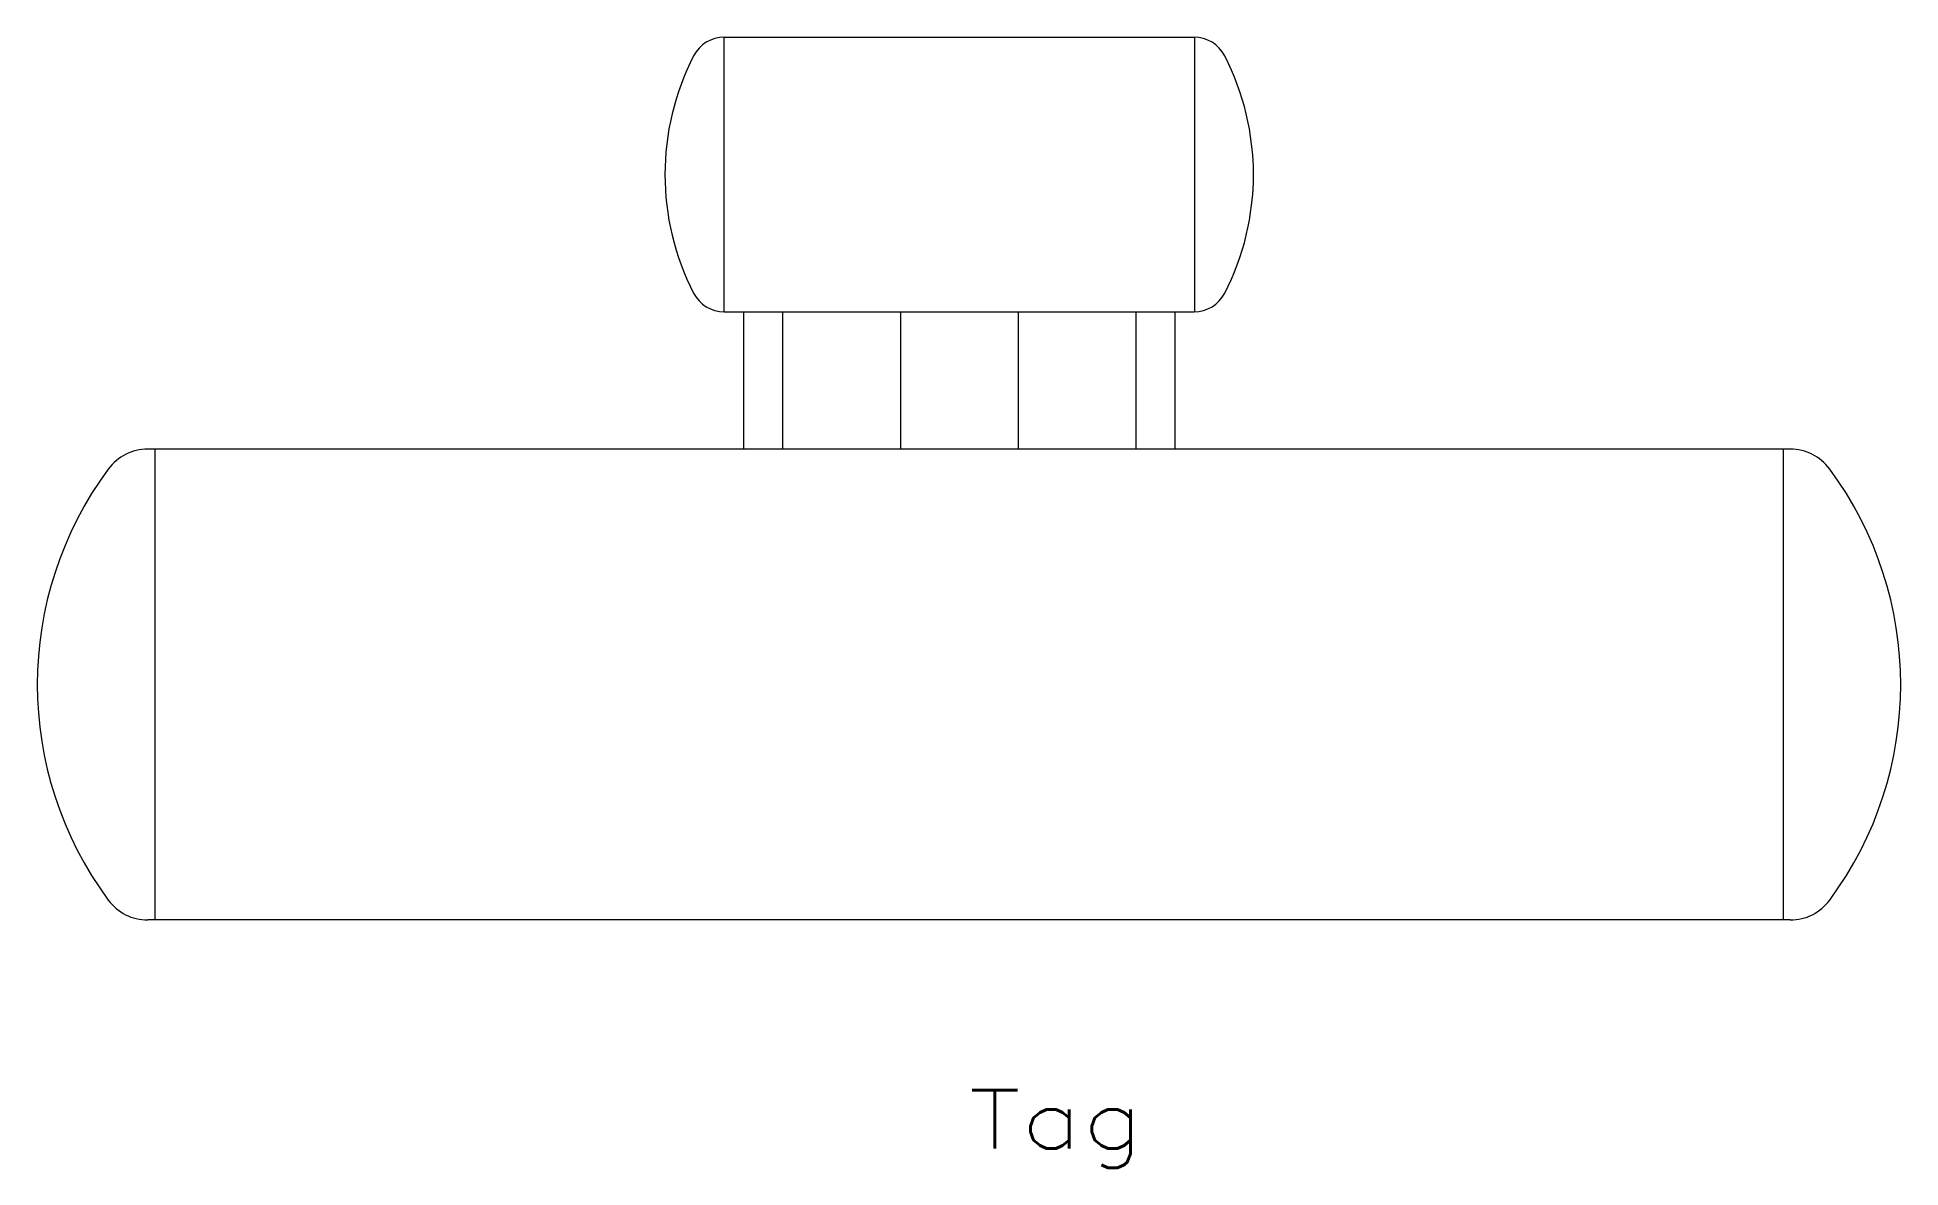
# Model space of a CAD drawing. Header units: inches. Extents: x -20.4 to 20.3, y -15.1 to 9.6.
import ezdxf
from ezdxf.enums import TextEntityAlignment as Align

# ---------------------------------------------------------------- set-up
doc = ezdxf.new("R2010")
doc.units = ezdxf.units.IN
doc.header["$LTSCALE"] = 10
doc.header["$MEASUREMENT"] = 0
doc.layers.get('0').update_dxf_attribs({"lineweight": 0})
doc.styles.add('STANDARD1', font='TXT.SHX')

msp = doc.modelspace()

# ---------------------------------------------------------------- linework, layer by layer
at = {"color": 0, "linetype": 'ByBlock'}
for p, q in [((-5.399, 9.598), (-5.399, 3.591)), ((-5.391, 9.598), (4.891, 9.598)), ((4.899, 9.598), (4.899, 3.591)), ((-5.391, 3.591), (4.891, 3.591)), ((-4.97, 3.591), (-4.97, 0.587)), ((-4.112, 3.591), (-4.112, 0.587)), ((-1.537, 3.591), (-1.537, 0.587)), ((1.037, 3.591), (1.037, 0.587)), ((3.612, 3.591), (3.612, 0.587)), ((4.47, 3.591), (4.47, 0.587)), ((17.93, 0.587), (-18.001, 0.587)), ((-17.843, 0.587), (-17.843, -9.711)), ((17.772, 0.587), (17.772, -9.711)), ((17.93, -9.711), (-18.001, -9.711))]:
    msp.add_line(p, q, dxfattribs=at)
for centre, radius, start, end in [((-5.391, 8.847), 0.751, 90, 152.8371), ((4.891, 8.847), 0.751, 27.1629, 90), ((-1.001, 6.594), 5.686, 152.8371, 207.1629), ((0.501, 6.594), 5.686, -27.1629, 27.1629), ((-5.391, 4.342), 0.751, -152.8371, -90), ((4.891, 4.342), 0.751, -90, -27.1629), ((-18.001, -0.486), 1.073, 90, 143.516), ((17.93, -0.486), 1.073, 36.484, 90), ((-12.489, -4.562), 7.929, 143.516, 216.484), ((12.418, -4.562), 7.929, -36.484, 36.484), ((-18.001, -8.639), 1.073, -143.516, -90), ((17.93, -8.639), 1.073, -90, -36.484)]:
    msp.add_arc(centre, radius, start, end, dxfattribs=at)

# ---------------------------------------------------------------- texts
at = {"color": 7, "linetype": 'Continuous', "style": 'STANDARD1', "width": 1.166667}
msp.add_text('Tag', height=1.272, dxfattribs=at).set_placement((-0.036, -14.707), (3.78, -14.707), align=Align.FIT)

doc.saveas('drawing.dxf')
